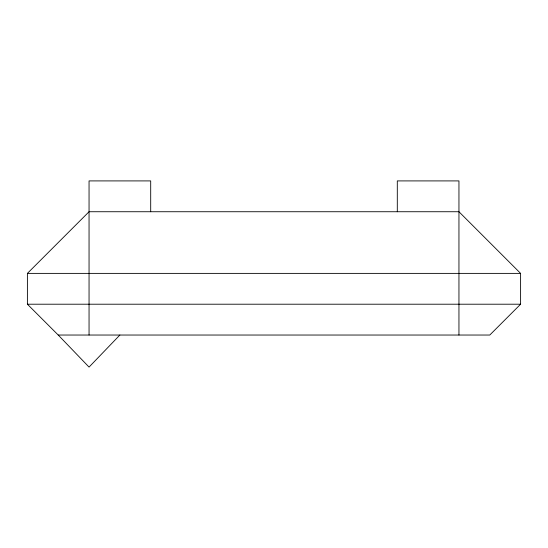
<?xml version="1.0" encoding="UTF-8"?>
<svg xmlns="http://www.w3.org/2000/svg" width="548" height="548" viewBox="0 0 548 548"><rect width="100%" height="100%" fill="white"/><g stroke="black" fill="none" stroke-linecap="round" stroke-linejoin="round"><path stroke-width="0.82" d="M119.875 335.034L89.05 367.091L58.225 335.034L27.4 304.209L27.4 273.384L89.05 211.734L458.95 211.734L520.6 273.384L520.6 304.209L489.775 335.034L58.225 335.034M27.4 273.384L520.6 273.384M27.4 304.209L520.6 304.209M458.95 335.034L458.95 180.909L397.3 180.909L397.3 211.734M150.7 211.734L150.7 180.909L89.05 180.909L89.05 335.034"/></g></svg>
